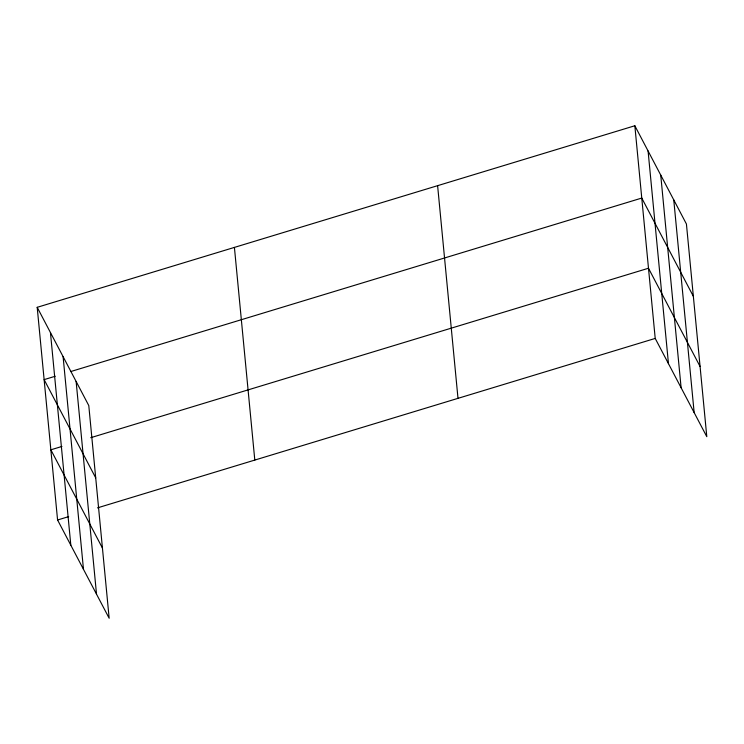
<?xml version="1.0" encoding="UTF-8"?>
<svg xmlns="http://www.w3.org/2000/svg" width="744" height="744" viewBox="0 0 744 744"><rect width="100%" height="100%" fill="white"/><g stroke="black" fill="none" stroke-linecap="round" stroke-linejoin="round"><path stroke-width="1.12" d="M37.2 307.319L88.787 405.573L109.163 618.245L57.576 519.991L37.2 307.319L634.837 125.755L686.424 224.009L706.8 436.682L655.213 338.427L634.837 125.755M55.205 376.259L44.129 379.626L95.716 477.881M70.717 371.554L641.765 198.062L693.352 296.317M61.938 446.447L50.852 449.813L102.44 548.068M90.74 437.695L648.489 268.24L700.076 366.494M57.576 519.991L68.662 516.624M97.464 507.873L655.213 338.427M673.766 199.913L694.152 412.585M660.737 175.082L681.113 387.754M648.08 150.986L668.465 363.658M437.612 185.675L457.997 398.347M234.416 247.408L254.801 460.071M76.13 381.477L96.515 594.149M63.1 356.646L83.477 569.318M50.443 332.549L70.829 545.222"/></g></svg>
